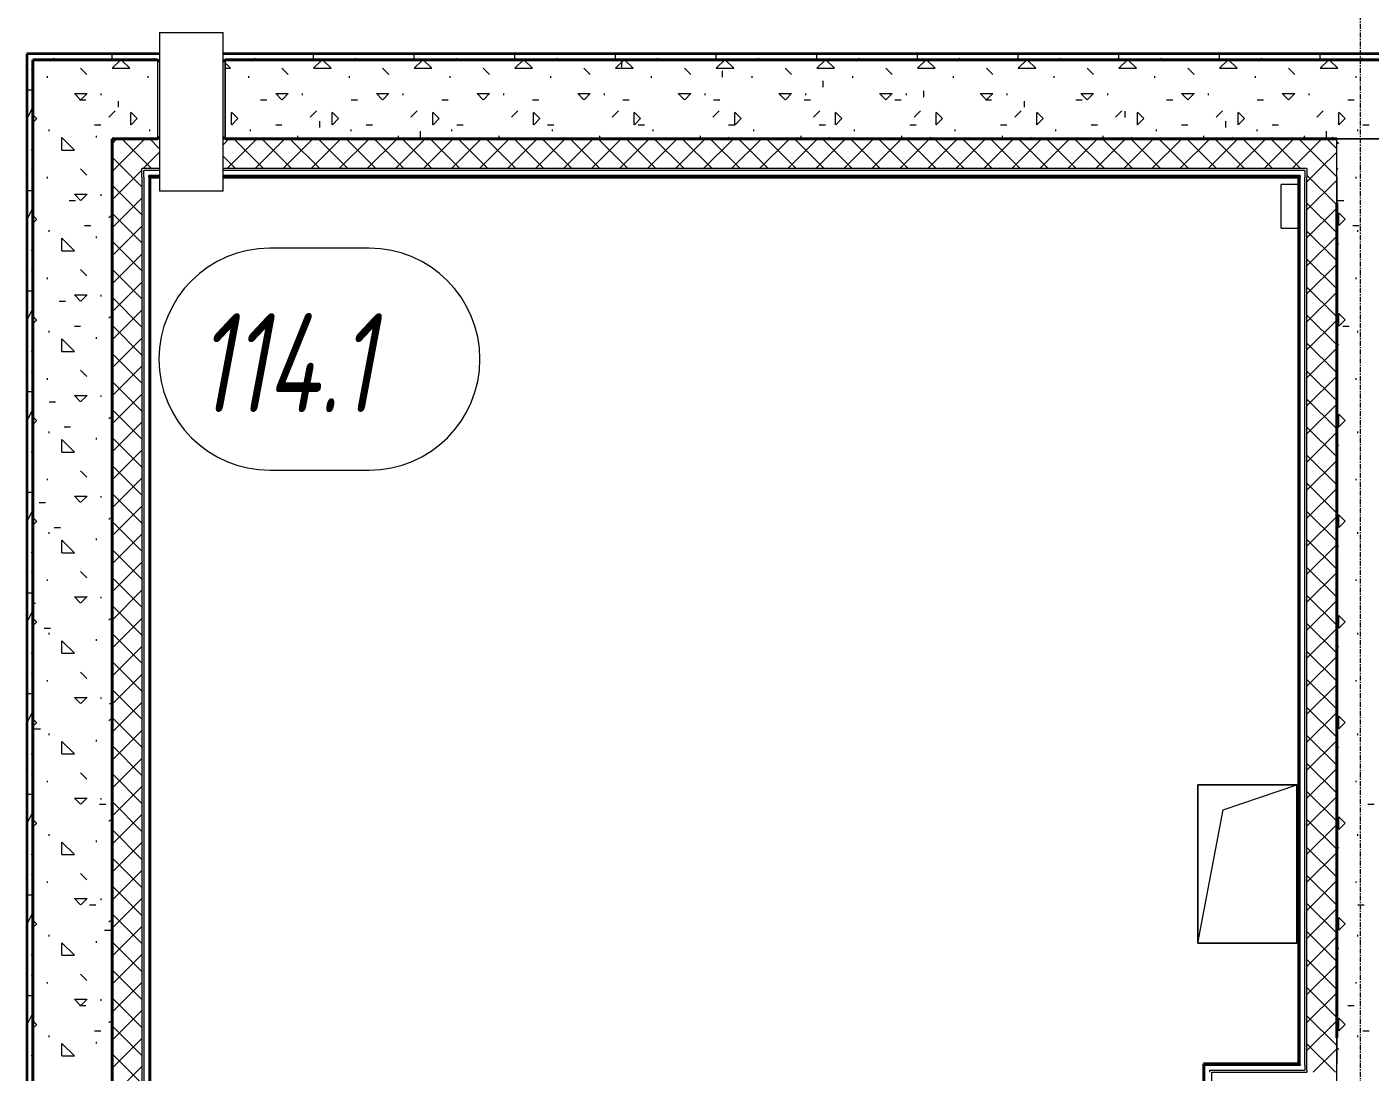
# Model space of a CAD drawing. Header units: millimetres. Extents: x -4948 to 42228, y -4856 to 69378.
# Drawn here: x 27344 to 30733, y 467 to 3105 of the extents above; entities that cross this region are included whole.
import ezdxf

# ---------------------------------------------------------------- set-up
doc = ezdxf.new("R2010")
doc.units = ezdxf.units.MM
doc.linetypes.add('Линия сетки', pattern=[22.225, 12.7, -3.175, 3.175, -3.175])
for name, color, linetype, lineweight in [('A-AREA-IDEN', 2, 'Continuous', 30), ('A-DETL', 90, 'Continuous', 9), ('A-FLOR', 192, 'Continuous', 13), ('A-GENM', 13, 'Continuous', 9), ('A-GLAZ', 151, 'Continuous', 13), ('A-PART', 2, 'Continuous', 9), ('A-WALL', 113, 'Continuous', 13), ('A-WALL-PATT', 111, 'Continuous', 13), ('I-WALL', 2, 'Continuous', 13), ('S-GRID', 1, 'Continuous', 30)]:
    doc.layers.add(name, color=color, linetype=linetype, lineweight=lineweight)
doc.styles.add('ISOCPEUR_B_I', font='', dxfattribs={"width": 0.7, "height": 250})
doc.styles.get('ISOCPEUR_B_I').set_extended_font_data('ISOCPEUR', italic=True, bold=True)

# ---------------------------------------------------------------- blocks, each defined once
blk = doc.blocks.new('27ELB-RD-AR-0000-BIM_rvt-1-1 этаж отм_ _0_000 лотки')
at = {"layer": 'A-AREA-IDEN', "color": 252, "lineweight": 9}
for p, q in [((28207.2, 2546.2), (27957.2, 2546.2)), ((27957.2, 1986.2), (28207.2, 1986.2))]:
    blk.add_line(p, q, dxfattribs=at)
for centre, start, end in [((27957.2, 2266.2), 90, 270), ((28207.2, 2266.2), 270, 90)]:
    blk.add_arc(centre, 280, start, end, dxfattribs=at)
at = {"layer": 'A-DETL', "color": 252}
for p, q in [((30362.4, 1128.7), (30548.7, 1192.2)), ((30298.7, 792.2), (30362.4, 1128.7))]:
    blk.add_line(p, q, dxfattribs=at)
at = {"layer": 'A-FLOR', "color": 252, "lineweight": 9}
for p, q in [((30298.7, 792.2), (30298.7, 1192.2)), ((30298.7, 1192.2), (30548.7, 1192.2)), ((30548.7, 1192.2), (30548.7, 792.2)), ((30548.7, 792.2), (30298.7, 792.2))]:
    blk.add_line(p, q, dxfattribs=at)
at = {"layer": 'A-GENM', "color": 252}
for p, q in [((27678.9, 3090.7), (27678.9, 2690.7)), ((27678.9, 3090.7), (27838.9, 3090.7)), ((27838.9, 2690.7), (27838.9, 3090.7)), ((27838.9, 2690.7), (27678.9, 2690.7)), ((30552.8, 2707.1), (30508.9, 2707.1)), ((30508.9, 2597.1), (30508.9, 2707.1)), ((30508.9, 2597.1), (30552.8, 2597.1))]:
    blk.add_line(p, q, dxfattribs=at)
at = {"layer": 'A-GLAZ', "color": 252, "lineweight": 9}
for p, q in [((27673.9, 3022.1), (27673.9, 2822.1)), ((27678.9, 3022.1), (27673.9, 3022.1)), ((27673.9, 3022.1), (27673.9, 2822.1)), ((27678.9, 3016.2), (27673.9, 3022.1)), ((27843.9, 3022.1), (27838.9, 3022.1)), ((27838.9, 3016.2), (27843.9, 3022.1)), ((27843.9, 3022.1), (27843.9, 2822.1)), ((27843.9, 2822.1), (27843.9, 3022.1)), ((27673.9, 2822.1), (27678.9, 2828)), ((27673.9, 2822.1), (27678.9, 2822.1)), ((27843.9, 2822.1), (27838.9, 2828)), ((27838.9, 2822.1), (27843.9, 2822.1))]:
    blk.add_line(p, q, dxfattribs=at)
at = {"layer": 'A-PART', "color": 252}
for p, q in [((30298.7, 1192.2), (30298.7, 792.2)), ((30548.7, 1192.2), (30298.7, 1192.2)), ((30548.7, 792.2), (30548.7, 1192.2)), ((30298.7, 792.2), (30548.7, 792.2))]:
    blk.add_line(p, q, dxfattribs=at)
at = {"layer": 'A-WALL', "color": 252, "lineweight": 9}
for p, q in [((30648.9, 2747.1), (30648.9, 2822.1)), ((30798.9, 2822.1), (30648.9, 2822.1)), ((30648.9, 2822.1), (30798.9, 2822.1)), ((27678.9, 2747.1), (27633.9, 2747.1)), ((27633.9, 2742.1), (27633.9, 2747.1)), ((30573.9, 2747.1), (27838.9, 2747.1)), ((30573.9, 2747.1), (30573.9, 2742.1)), ((30648.9, 2742.1), (30648.9, 2747.1)), ((27633.9, 2726), (27633.9, 2742.1)), ((27633.9, 2726), (27633.9, -433.9)), ((27678.9, 2742.1), (27638.9, 2742.1)), ((27638.9, 2729.6), (27638.9, 2742.1)), ((27638.9, 2726), (27638.9, 2729.6)), ((27638.9, 2726), (27638.9, -428.9)), ((27678.9, 2729.6), (27651.4, 2729.6)), ((27651.4, 2727.6), (27651.4, 2729.6)), ((27651.4, 2726), (27651.4, 2727.6)), ((27651.4, 2726), (27651.4, -416.4)), ((27678.9, 2727.6), (27653.4, 2727.6)), ((27653.4, 2726.8), (27653.4, 2727.6)), ((27653.4, 2726), (27653.4, 2726.8)), ((27653.4, 2726), (27653.4, -414.4)), ((27678.9, 2726.8), (27654.2, 2726.8)), ((27654.2, 2726), (27654.2, 2726.8)), ((27654.2, 2726), (27654.2, -413.6)), ((30568.9, 2742.1), (27838.9, 2742.1)), ((30556.4, 2729.6), (27838.9, 2729.6)), ((30554.4, 2727.6), (27838.9, 2727.6)), ((30553.6, 2726.8), (27838.9, 2726.8)), ((30553.6, 2726.8), (30553.6, 2726)), ((30553.6, 488.2), (30553.6, 2726)), ((30554.4, 2727.6), (30554.4, 2726.8)), ((30554.4, 2726.8), (30554.4, 2726)), ((30554.4, 488.2), (30554.4, 2726)), ((30556.4, 2729.6), (30556.4, 2727.6)), ((30556.4, 2727.6), (30556.4, 2726)), ((30556.4, 488.2), (30556.4, 2726)), ((30568.9, 2742.1), (30568.9, 2729.6)), ((30568.9, 2729.6), (30568.9, 2726)), ((30568.9, 488.2), (30568.9, 2726)), ((30573.9, 2742.1), (30573.9, 2726)), ((30573.9, 488.2), (30573.9, 2726)), ((30648.9, 2729.6), (30648.9, 2742.1)), ((30648.9, 2727.6), (30648.9, 2729.6)), ((30648.9, 2726.8), (30648.9, 2727.6)), ((30648.9, 2726), (30648.9, 2726.8)), ((30648.9, 2726), (30648.9, 2660.6)), ((30648.9, 2660.6), (30648.9, 2726)), ((30648.9, 553.6), (30648.9, 488.2)), ((30648.9, 488.2), (30648.9, 553.6)), ((30313.6, 488.2), (30312.8, 488.2)), ((30312.8, 488.2), (30312.8, 487.4)), ((30312.8, 487.4), (30313.6, 487.4)), ((30312.8, 487.4), (30312.8, 486.6)), ((30312.8, 486.6), (30312.8, 484.6)), ((30312.8, 484.6), (30312.8, 392.1)), ((30312.8, 484.6), (30314.4, 484.6)), ((30313.6, 487.4), (30313.6, 488.2)), ((30313.6, 487.4), (30553.6, 487.4)), ((30313.6, 486.6), (30313.6, 487.4)), ((30313.6, 486.6), (30314.4, 486.6)), ((30313.6, 392.1), (30313.6, 486.6)), ((30314.4, 486.6), (30314.4, 488.2)), ((30314.4, 486.6), (30554.4, 486.6)), ((30314.4, 484.6), (30314.4, 486.6)), ((30314.4, 392.1), (30314.4, 484.6)), ((30316.4, 484.6), (30556.4, 484.6)), ((30316.4, 472.1), (30316.4, 484.6)), ((30553.6, 488.2), (30553.6, 487.4)), ((30554.4, 487.4), (30554.4, 488.2)), ((30554.4, 487.4), (30554.4, 486.6)), ((30556.4, 486.6), (30556.4, 488.2)), ((30556.4, 486.6), (30556.4, 484.6)), ((30568.9, 484.6), (30568.9, 488.2)), ((30568.9, 484.6), (30568.9, 472.1)), ((30573.9, 472.1), (30573.9, 488.2)), ((30648.9, 487.4), (30648.9, 488.2)), ((30648.9, 486.6), (30648.9, 487.4)), ((30648.9, 484.6), (30648.9, 486.6)), ((30648.9, 472.1), (30648.9, 484.6)), ((30316.4, 392.1), (30316.4, 472.1)), ((30328.9, 472.1), (30568.9, 472.1)), ((30328.9, 467.1), (30328.9, 472.1)), ((30333.9, 467.1), (30573.9, 467.1)), ((30333.9, 392.1), (30333.9, 467.1)), ((30573.9, 472.1), (30573.9, 467.1)), ((30648.9, 467.1), (30648.9, 472.1)), ((30648.9, 392.1), (30648.9, 467.1))]:
    blk.add_line(p, q, dxfattribs=at)
at = {"layer": 'A-WALL-PATT', "color": 252, "linetype": 'Continuous', "lineweight": 9}
for p, q in [((27405.6, 3022.1), (27412.6, 3025.6)), ((27559, 3022.1), (27559, 3035.3)), ((27559, 3000.4), (27580.7, 3022.1)), ((27603.9, 3000.4), (27582.2, 3022.1)), ((27659.6, 3022.1), (27666.6, 3025.6)), ((27913.6, 3022.1), (27920.6, 3025.6)), ((28067, 3022.1), (28067, 3035.3)), ((28067, 3000.4), (28088.7, 3022.1)), ((28111.9, 3000.4), (28090.2, 3022.1)), ((28167.6, 3022.1), (28174.6, 3025.6)), ((28321, 3022.1), (28321, 3035.3)), ((28321, 3000.4), (28342.7, 3022.1)), ((28365.9, 3000.4), (28344.2, 3022.1)), ((28421.6, 3022.1), (28428.6, 3025.6)), ((28575, 3022.1), (28575, 3035.3)), ((28575, 3000.4), (28596.7, 3022.1)), ((28619.9, 3000.4), (28598.2, 3022.1)), ((28675.6, 3022.1), (28682.6, 3025.6)), ((28829, 3022.1), (28829, 3035.3)), ((28829, 3000.4), (28850.7, 3022.1)), ((28844.9, 3003.5), (28844.9, 3019.4)), ((28873.9, 3000.4), (28852.2, 3022.1)), ((28929.6, 3022.1), (28936.6, 3025.6)), ((29083, 3022.1), (29083, 3035.3)), ((29083, 3000.4), (29104.7, 3022.1)), ((29127.9, 3000.4), (29106.2, 3022.1)), ((29183.6, 3022.1), (29190.6, 3025.6)), ((29337, 3022.1), (29337, 3035.3)), ((29337, 3000.4), (29358.7, 3022.1)), ((29381.9, 3000.4), (29360.2, 3022.1)), ((29437.6, 3022.1), (29444.6, 3025.6)), ((29591, 3022.1), (29591, 3035.3)), ((29591, 3000.4), (29612.7, 3022.1)), ((29635.9, 3000.4), (29614.2, 3022.1)), ((29691.6, 3022.1), (29698.6, 3025.6)), ((29845, 3022.1), (29845, 3035.3)), ((29845, 3000.4), (29866.7, 3022.1)), ((29889.9, 3000.4), (29868.2, 3022.1)), ((29945.6, 3022.1), (29952.6, 3025.6)), ((30099, 3022.1), (30099, 3035.3)), ((30099, 3000.4), (30120.7, 3022.1)), ((30143.9, 3000.4), (30122.2, 3022.1)), ((30199.6, 3022.1), (30206.6, 3025.6)), ((30353, 3022.1), (30353, 3035.3)), ((30353, 3000.4), (30374.7, 3022.1)), ((30397.9, 3000.4), (30376.2, 3022.1)), ((30453.6, 3022.1), (30460.6, 3025.6)), ((30607, 3022.1), (30607, 3035.3)), ((30607, 3000.4), (30628.7, 3022.1)), ((30651.9, 3000.4), (30630.2, 3022.1)), ((30707.6, 3022.1), (30714.6, 3025.6)), ((27355.8, 2997.2), (27358.9, 2998.7)), ((27495.5, 2984.5), (27479.6, 3000.4)), ((27559, 3000.4), (27603.9, 3000.4)), ((27857.9, 3000.4), (27843.9, 3014.4)), ((27843.9, 3000.4), (27857.9, 3000.4)), ((28003.5, 2984.5), (27987.6, 3000.4)), ((28067, 3000.4), (28111.9, 3000.4)), ((28257.5, 2984.5), (28241.6, 3000.4)), ((28321, 3000.4), (28365.9, 3000.4)), ((28511.5, 2984.5), (28495.6, 3000.4)), ((28575, 3000.4), (28619.9, 3000.4)), ((28765.5, 2984.5), (28749.6, 3000.4)), ((28829, 3000.4), (28873.9, 3000.4)), ((29019.5, 2984.5), (29003.6, 3000.4)), ((29083, 3000.4), (29127.9, 3000.4)), ((29098.9, 2978.1), (29098.9, 2994)), ((29273.5, 2984.5), (29257.6, 3000.4)), ((29337, 3000.4), (29381.9, 3000.4)), ((29527.5, 2984.5), (29511.6, 3000.4)), ((29591, 3000.4), (29635.9, 3000.4)), ((29781.5, 2984.5), (29765.6, 3000.4)), ((29845, 3000.4), (29889.9, 3000.4)), ((30035.5, 2984.5), (30019.6, 3000.4)), ((30099, 3000.4), (30143.9, 3000.4)), ((30289.5, 2984.5), (30273.6, 3000.4)), ((30353, 3000.4), (30397.9, 3000.4)), ((30543.5, 2984.5), (30527.6, 3000.4)), ((30607, 3000.4), (30651.9, 3000.4)), ((27396.3, 2976.6), (27396.3, 2980.5)), ((27650.3, 2976.6), (27650.3, 2980.5)), ((27904.3, 2976.6), (27904.3, 2980.5)), ((28158.3, 2976.6), (28158.3, 2980.5)), ((28412.3, 2976.6), (28412.3, 2980.5)), ((28666.3, 2976.6), (28666.3, 2980.5)), ((28920.3, 2976.6), (28920.3, 2980.5)), ((29174.3, 2976.6), (29174.3, 2980.5)), ((29352.9, 2952.7), (29352.9, 2968.6)), ((29428.3, 2976.6), (29428.3, 2980.5)), ((29682.3, 2976.6), (29682.3, 2980.5)), ((29936.3, 2976.6), (29936.3, 2980.5)), ((30190.3, 2976.6), (30190.3, 2980.5)), ((30444.3, 2976.6), (30444.3, 2980.5)), ((30698.3, 2976.6), (30698.3, 2980.5)), ((27343.9, 2946.4), (27358.9, 2946.4)), ((27479.6, 2921), (27463.7, 2936.9)), ((27463.8, 2936.9), (27495.5, 2936.9)), ((27476.5, 2921), (27492.3, 2921)), ((27479.7, 2921.1), (27495.6, 2936.9)), ((27531.2, 2932.9), (27531.2, 2936.9)), ((27574.9, 2901.9), (27574.9, 2917.8)), ((27933.7, 2921), (27949.5, 2921)), ((27987.6, 2921), (27971.7, 2936.9)), ((27971.8, 2936.9), (28003.5, 2936.9)), ((27987.7, 2921.1), (28003.6, 2937)), ((28039.2, 2932.9), (28039.2, 2936.9)), ((28162.2, 2921), (28178.1, 2921)), ((28241.6, 2921), (28225.7, 2936.9)), ((28225.8, 2936.9), (28257.5, 2936.9)), ((28241.7, 2921.1), (28257.6, 2937)), ((28293.2, 2932.9), (28293.2, 2936.9)), ((28390.8, 2921), (28406.7, 2921)), ((28495.6, 2921), (28479.7, 2936.9)), ((28479.8, 2936.9), (28511.5, 2936.9)), ((28495.7, 2921.1), (28511.6, 2937)), ((28547.2, 2932.9), (28547.2, 2936.9)), ((28619.4, 2921), (28635.3, 2921)), ((28749.6, 2921), (28733.7, 2936.9)), ((28733.8, 2936.9), (28765.5, 2936.9)), ((28749.7, 2921.1), (28765.6, 2937)), ((28801.2, 2932.9), (28801.2, 2936.9)), ((28848, 2921), (28863.9, 2921)), ((29003.6, 2921), (28987.7, 2936.9)), ((28987.8, 2936.9), (29019.5, 2936.9)), ((29003.7, 2921.1), (29019.6, 2937)), ((29055.2, 2932.9), (29055.2, 2936.9)), ((29076.6, 2921), (29092.5, 2921)), ((29257.6, 2921), (29241.7, 2936.9)), ((29241.8, 2936.9), (29273.5, 2936.9)), ((29257.7, 2921.1), (29273.6, 2937)), ((29305.2, 2921), (29321.1, 2921)), ((29309.2, 2932.9), (29309.2, 2936.9)), ((29511.6, 2921), (29495.7, 2936.9)), ((29495.8, 2936.9), (29527.5, 2936.9)), ((29511.7, 2921.1), (29527.6, 2937)), ((29533.8, 2921), (29549.7, 2921)), ((29563.2, 2932.9), (29563.2, 2936.9)), ((29606.9, 2927.3), (29606.9, 2943.2)), ((29765.6, 2921), (29749.7, 2936.9)), ((29749.8, 2936.9), (29781.5, 2936.9)), ((29762.4, 2921), (29778.3, 2921)), ((29765.7, 2921.1), (29781.6, 2937)), ((29817.2, 2932.9), (29817.2, 2936.9)), ((29860.9, 2901.9), (29860.9, 2917.8)), ((29991, 2921), (30006.9, 2921)), ((30019.6, 2921), (30003.7, 2936.9)), ((30003.8, 2936.9), (30035.5, 2936.9)), ((30019.7, 2921.1), (30035.6, 2937)), ((30071.2, 2932.9), (30071.2, 2936.9)), ((30219.6, 2921), (30235.5, 2921)), ((30273.6, 2921), (30257.7, 2936.9)), ((30257.7, 2936.9), (30289.5, 2936.9)), ((30273.7, 2921.1), (30289.6, 2937)), ((30325.2, 2932.9), (30325.2, 2936.9)), ((30448.2, 2921), (30464.1, 2921)), ((30527.6, 2921), (30511.7, 2936.9)), ((30511.8, 2936.9), (30543.5, 2936.9)), ((30527.7, 2921.1), (30543.6, 2937)), ((30579.2, 2932.9), (30579.2, 2936.9)), ((30676.8, 2921), (30692.7, 2921)), ((27343.9, 2871.9), (27358.7, 2901.5)), ((27368.5, 2873.4), (27358.9, 2883)), ((27551.1, 2877.4), (27567, 2893.3)), ((27622.5, 2873.4), (27606.6, 2889.3)), ((27606.6, 2857.5), (27606.6, 2889.2)), ((27876.5, 2873.4), (27860.6, 2889.3)), ((27860.6, 2857.5), (27860.6, 2889.2)), ((28059.1, 2877.4), (28075, 2893.3)), ((28130.5, 2873.4), (28114.6, 2889.3)), ((28114.6, 2857.5), (28114.6, 2889.2)), ((28313.1, 2877.4), (28329, 2893.3)), ((28384.5, 2873.4), (28368.6, 2889.3)), ((28368.6, 2857.5), (28368.6, 2889.2)), ((28567.1, 2877.4), (28583, 2893.3)), ((28638.5, 2873.4), (28622.6, 2889.3)), ((28622.6, 2857.5), (28622.6, 2889.2)), ((28821.1, 2877.4), (28837, 2893.3)), ((28892.5, 2873.4), (28876.6, 2889.3)), ((28876.6, 2857.5), (28876.6, 2889.2)), ((29075.1, 2877.4), (29091, 2893.3)), ((29146.5, 2873.4), (29130.6, 2889.3)), ((29130.6, 2857.5), (29130.6, 2889.2)), ((29329.1, 2877.4), (29345, 2893.3)), ((29400.5, 2873.4), (29384.6, 2889.3)), ((29384.6, 2857.5), (29384.6, 2889.2)), ((29583.1, 2877.4), (29599, 2893.3)), ((29654.5, 2873.4), (29638.6, 2889.3)), ((29638.6, 2857.5), (29638.6, 2889.2)), ((29837.1, 2877.4), (29853, 2893.3)), ((29908.5, 2873.4), (29892.6, 2889.3)), ((29892.6, 2857.5), (29892.6, 2889.2)), ((30091.1, 2877.4), (30107, 2893.3)), ((30114.9, 2876.5), (30114.9, 2892.4)), ((30162.5, 2873.4), (30146.6, 2889.3)), ((30146.6, 2857.5), (30146.6, 2889.2)), ((30345.1, 2877.4), (30361, 2893.3)), ((30416.5, 2873.4), (30400.6, 2889.3)), ((30400.6, 2857.5), (30400.6, 2889.2)), ((30599.1, 2877.4), (30615, 2893.3)), ((30670.5, 2873.4), (30654.6, 2889.3)), ((30654.6, 2857.5), (30654.6, 2889.2)), ((27358.9, 2863.8), (27368.6, 2873.4)), ((27514.5, 2857.5), (27530.4, 2857.5)), ((27606.7, 2857.6), (27622.6, 2873.4)), ((27860.7, 2857.6), (27876.6, 2873.4)), ((27971.8, 2857.5), (27987.6, 2857.5)), ((28082.9, 2851.1), (28082.9, 2867)), ((28114.7, 2857.6), (28130.6, 2873.4)), ((28200.3, 2857.5), (28216.2, 2857.5)), ((28368.7, 2857.6), (28384.6, 2873.4)), ((28428.9, 2857.5), (28444.8, 2857.5)), ((28622.7, 2857.6), (28638.6, 2873.4)), ((28657.5, 2857.5), (28673.4, 2857.5)), ((28876.7, 2857.6), (28892.6, 2873.4)), ((28886.1, 2857.5), (28902, 2857.5)), ((29114.7, 2857.5), (29130.6, 2857.5)), ((29130.7, 2857.6), (29146.6, 2873.4)), ((29343.3, 2857.5), (29359.2, 2857.5)), ((29384.7, 2857.6), (29400.6, 2873.5)), ((29571.9, 2857.5), (29587.8, 2857.5)), ((29638.7, 2857.6), (29654.6, 2873.5)), ((29800.5, 2857.5), (29816.4, 2857.5)), ((29892.7, 2857.6), (29908.6, 2873.5)), ((30029.1, 2857.5), (30045, 2857.5)), ((30146.7, 2857.6), (30162.6, 2873.5)), ((30257.7, 2857.5), (30273.6, 2857.5)), ((30368.9, 2851.1), (30368.9, 2867)), ((30400.7, 2857.6), (30416.6, 2873.5)), ((30486.3, 2857.5), (30502.2, 2857.5)), ((30654.7, 2857.6), (30670.6, 2873.5)), ((30714.9, 2857.5), (30730.8, 2857.5)), ((27400.2, 2841.6), (27400.2, 2845.6)), ((27432, 2822.1), (27432, 2825.7)), ((27435.6, 2822.1), (27432, 2825.7)), ((27432, 2794), (27432, 2822.1)), ((27463.7, 2794), (27435.6, 2822.1)), ((27519.3, 2825.7), (27519.3, 2829.7)), ((27558.9, 2810.1), (27570.8, 2822.1)), ((27566.5, 2747.1), (27641.5, 2822.1)), ((27658.5, 2747.1), (27583.5, 2822.1)), ((27594.4, 2822.1), (27590.7, 2825.8)), ((27654.2, 2841.6), (27654.2, 2845.6)), ((27678.9, 2797.4), (27654.2, 2822.1)), ((27838.9, 2807.3), (27853.7, 2822.1)), ((27848.4, 2822.1), (27844.7, 2825.8)), ((27849.4, 2747.1), (27924.4, 2822.1)), ((27941.3, 2747.1), (27866.3, 2822.1)), ((27908.2, 2841.6), (27908.2, 2845.6)), ((27920.1, 2747.1), (27995.1, 2822.1)), ((28012, 2747.1), (27937, 2822.1)), ((27940, 2822.1), (27940, 2825.7)), ((27943.6, 2822.1), (27940, 2825.7)), ((27990.8, 2747.1), (28065.8, 2822.1)), ((28082.8, 2747.1), (28007.8, 2822.1)), ((28027.3, 2825.7), (28027.3, 2829.7)), ((28061.5, 2747.1), (28136.5, 2822.1)), ((28153.5, 2747.1), (28078.5, 2822.1)), ((28102.4, 2822.1), (28098.7, 2825.8)), ((28132.2, 2747.1), (28207.2, 2822.1)), ((28224.2, 2747.1), (28149.2, 2822.1)), ((28162.2, 2841.6), (28162.2, 2845.6)), ((28194, 2822.1), (28194, 2825.7)), ((28197.6, 2822.1), (28194, 2825.7)), ((28202.9, 2747.1), (28277.9, 2822.1)), ((28294.9, 2747.1), (28219.9, 2822.1)), ((28273.7, 2747.1), (28348.7, 2822.1)), ((28281.3, 2825.7), (28281.3, 2829.7)), ((28365.6, 2747.1), (28290.6, 2822.1)), ((28336.9, 2825.7), (28336.9, 2841.6)), ((28344.4, 2747.1), (28419.4, 2822.1)), ((28356.4, 2822.1), (28352.7, 2825.8)), ((28436.3, 2747.1), (28361.3, 2822.1)), ((28415.1, 2747.1), (28490.1, 2822.1)), ((28416.2, 2841.6), (28416.2, 2845.6)), ((28507, 2747.1), (28432, 2822.1)), ((28448, 2822.1), (28448, 2825.7)), ((28451.6, 2822.1), (28448, 2825.7)), ((28485.8, 2747.1), (28560.8, 2822.1)), ((28577.7, 2747.1), (28502.7, 2822.1)), ((28535.3, 2825.7), (28535.3, 2829.7)), ((28556.5, 2747.1), (28631.5, 2822.1)), ((28648.4, 2747.1), (28573.4, 2822.1)), ((28610.4, 2822.1), (28606.7, 2825.8)), ((28627.2, 2747.1), (28702.2, 2822.1)), ((28719.2, 2747.1), (28644.2, 2822.1)), ((28670.2, 2841.6), (28670.2, 2845.6)), ((28697.9, 2747.1), (28772.9, 2822.1)), ((28702, 2822.1), (28702, 2825.7)), ((28705.6, 2822.1), (28702, 2825.7)), ((28789.9, 2747.1), (28714.9, 2822.1)), ((28768.6, 2747.1), (28843.6, 2822.1)), ((28860.6, 2747.1), (28785.6, 2822.1)), ((28789.3, 2825.7), (28789.3, 2829.7)), ((28839.3, 2747.1), (28914.3, 2822.1)), ((28931.3, 2747.1), (28856.3, 2822.1)), ((28864.4, 2822.1), (28860.7, 2825.8)), ((28910, 2747.1), (28985, 2822.1)), ((28924.2, 2841.6), (28924.2, 2845.6)), ((29002, 2747.1), (28927, 2822.1)), ((28956, 2822.1), (28956, 2825.7)), ((28959.6, 2822.1), (28956, 2825.7)), ((28980.8, 2747.1), (29055.8, 2822.1)), ((29072.7, 2747.1), (28997.7, 2822.1)), ((29043.3, 2825.7), (29043.3, 2829.7)), ((29051.5, 2747.1), (29126.5, 2822.1)), ((29143.4, 2747.1), (29068.4, 2822.1)), ((29118.4, 2822.1), (29114.7, 2825.8)), ((29122.2, 2747.1), (29197.2, 2822.1)), ((29214.1, 2747.1), (29139.1, 2822.1)), ((29178.2, 2841.6), (29178.2, 2845.6)), ((29192.9, 2747.1), (29267.9, 2822.1)), ((29284.8, 2747.1), (29209.8, 2822.1)), ((29210, 2822.1), (29210, 2825.7)), ((29213.6, 2822.1), (29210, 2825.7)), ((29263.6, 2747.1), (29338.6, 2822.1)), ((29355.6, 2747.1), (29280.6, 2822.1)), ((29297.3, 2825.7), (29297.3, 2829.7)), ((29334.3, 2747.1), (29409.3, 2822.1)), ((29426.3, 2747.1), (29351.3, 2822.1)), ((29372.4, 2822.1), (29368.7, 2825.8)), ((29405, 2747.1), (29480, 2822.1)), ((29497, 2747.1), (29422, 2822.1)), ((29432.2, 2841.6), (29432.2, 2845.6)), ((29464, 2822.1), (29464, 2825.7)), ((29467.6, 2822.1), (29464, 2825.7)), ((29475.7, 2747.1), (29550.7, 2822.1)), ((29567.7, 2747.1), (29492.7, 2822.1)), ((29546.4, 2747.1), (29621.4, 2822.1)), ((29551.3, 2825.7), (29551.3, 2829.7)), ((29638.4, 2747.1), (29563.4, 2822.1)), ((29617.2, 2747.1), (29692.2, 2822.1)), ((29626.4, 2822.1), (29622.7, 2825.8)), ((29709.1, 2747.1), (29634.1, 2822.1)), ((29686.2, 2841.6), (29686.2, 2845.6)), ((29687.9, 2747.1), (29762.9, 2822.1)), ((29779.8, 2747.1), (29704.8, 2822.1)), ((29718, 2822.1), (29718, 2825.7)), ((29721.6, 2822.1), (29718, 2825.7)), ((29758.6, 2747.1), (29833.6, 2822.1)), ((29850.5, 2747.1), (29775.5, 2822.1)), ((29805.3, 2825.7), (29805.3, 2829.7)), ((29829.3, 2747.1), (29904.3, 2822.1)), ((29921.2, 2747.1), (29846.2, 2822.1)), ((29880.4, 2822.1), (29876.7, 2825.8)), ((29900, 2747.1), (29975, 2822.1)), ((29991.9, 2747.1), (29916.9, 2822.1)), ((29940.2, 2841.6), (29940.2, 2845.6)), ((29970.7, 2747.1), (30045.7, 2822.1)), ((29972, 2822.1), (29972, 2825.7)), ((29975.6, 2822.1), (29972, 2825.7)), ((30062.7, 2747.1), (29987.7, 2822.1)), ((30041.4, 2747.1), (30116.4, 2822.1)), ((30133.4, 2747.1), (30058.4, 2822.1)), ((30059.3, 2825.7), (30059.3, 2829.7)), ((30112.1, 2747.1), (30187.1, 2822.1)), ((30204.1, 2747.1), (30129.1, 2822.1)), ((30134.4, 2822.1), (30130.7, 2825.8)), ((30182.8, 2747.1), (30257.8, 2822.1)), ((30194.2, 2841.6), (30194.2, 2845.6)), ((30274.8, 2747.1), (30199.8, 2822.1)), ((30226, 2822.1), (30226, 2825.7)), ((30229.6, 2822.1), (30226, 2825.7)), ((30253.5, 2747.1), (30328.5, 2822.1)), ((30345.5, 2747.1), (30270.5, 2822.1)), ((30313.3, 2825.7), (30313.3, 2829.7)), ((30324.3, 2747.1), (30399.3, 2822.1)), ((30416.2, 2747.1), (30341.2, 2822.1)), ((30388.4, 2822.1), (30384.7, 2825.8)), ((30395, 2747.1), (30470, 2822.1)), ((30486.9, 2747.1), (30411.9, 2822.1)), ((30448.2, 2841.6), (30448.2, 2845.6)), ((30465.7, 2747.1), (30540.7, 2822.1)), ((30480, 2822.1), (30480, 2825.7)), ((30483.6, 2822.1), (30480, 2825.7)), ((30557.6, 2747.1), (30482.6, 2822.1)), ((30536.4, 2747.1), (30611.4, 2822.1)), ((30628.3, 2747.1), (30553.3, 2822.1)), ((30567.3, 2825.7), (30567.3, 2829.7)), ((30622.9, 2825.7), (30622.9, 2841.6)), ((30648.9, 2797.3), (30624.1, 2822.1)), ((30642.4, 2822.1), (30638.7, 2825.8)), ((30654.6, 2809.9), (30648.9, 2815.6)), ((30702.2, 2841.6), (30702.2, 2845.6)), ((27355.7, 2793.9), (27358.9, 2800.3)), ((27432, 2794), (27463.8, 2794)), ((27637.3, 2747.1), (27678.9, 2788.7)), ((30607.1, 2747.1), (30648.9, 2788.9)), ((27495.5, 2730.5), (27479.6, 2746.4)), ((27587.8, 2747.1), (27558.9, 2776)), ((27558.9, 2739.4), (27566.5, 2747.1)), ((27633.9, 2701), (27587.8, 2747.1)), ((27870.6, 2747.1), (27838.9, 2778.9)), ((30573.9, 2713.9), (30607.1, 2747.1)), ((30648.9, 2726.6), (30628.3, 2747.1)), ((30651.9, 2746.4), (30648.9, 2749.4)), ((30648.9, 2746.4), (30651.9, 2746.4)), ((27355.8, 2743.2), (27358.9, 2744.7)), ((27396.3, 2722.6), (27396.3, 2726.5)), ((27558.9, 2668.7), (27633.9, 2743.7)), ((30648.9, 2655.9), (30573.9, 2730.9)), ((30573.9, 2643.1), (30648.9, 2718.1)), ((30698.3, 2722.6), (30698.3, 2726.5)), ((27343.9, 2692.4), (27358.9, 2692.4)), ((27479.6, 2667), (27463.7, 2682.9)), ((27463.8, 2682.9), (27495.5, 2682.9)), ((27479.7, 2667.1), (27495.6, 2682.9)), ((27531.2, 2678.9), (27531.2, 2682.9)), ((27633.9, 2630.3), (27558.9, 2705.3)), ((27343.9, 2617.9), (27358.7, 2647.5)), ((27451, 2667), (27466.9, 2667)), ((27558.9, 2598), (27633.9, 2673)), ((30648.9, 2585.2), (30573.9, 2660.2)), ((30573.9, 2572.4), (30648.9, 2647.4)), ((30651.5, 2667), (30667.3, 2667)), ((27368.5, 2619.4), (27358.9, 2629)), ((27358.9, 2609.8), (27368.6, 2619.4)), ((27551.1, 2623.4), (27558.9, 2631.2)), ((27633.9, 2559.6), (27558.9, 2634.6)), ((30670.5, 2619.4), (30654.6, 2635.3)), ((30654.6, 2603.5), (30654.6, 2635.2)), ((30654.7, 2603.6), (30670.6, 2619.5)), ((27400.2, 2587.6), (27400.2, 2591.6)), ((27489.2, 2603.5), (27505, 2603.5)), ((27558.9, 2527.3), (27633.9, 2602.3)), ((30648.9, 2514.4), (30573.9, 2589.4)), ((30573.9, 2501.7), (30648.9, 2576.7)), ((30689.5, 2603.5), (30705.4, 2603.5)), ((30702.2, 2587.6), (30702.2, 2591.6)), ((27355.7, 2539.9), (27358.9, 2546.3)), ((27432, 2540), (27432, 2571.7)), ((27463.7, 2540), (27432, 2571.7)), ((27519.3, 2571.7), (27519.3, 2575.7)), ((27633.9, 2488.9), (27558.9, 2563.9)), ((30654.6, 2555.9), (30648.9, 2561.6)), ((27432, 2540), (27463.8, 2540)), ((27558.9, 2456.6), (27633.9, 2531.6)), ((30648.9, 2443.7), (30573.9, 2518.7)), ((27355.8, 2489.2), (27358.9, 2490.7)), ((27495.5, 2476.5), (27479.6, 2492.4)), ((27633.9, 2418.2), (27558.9, 2493.2)), ((30573.9, 2431), (30648.9, 2506)), ((30651.9, 2492.4), (30648.9, 2495.4)), ((30648.9, 2492.4), (30651.9, 2492.4)), ((27396.3, 2468.6), (27396.3, 2472.5)), ((27558.9, 2385.9), (27633.9, 2460.9)), ((30648.9, 2373), (30573.9, 2448)), ((30698.3, 2468.6), (30698.3, 2472.5)), ((27343.9, 2438.4), (27358.9, 2438.4)), ((27425.7, 2413), (27441.5, 2413)), ((27479.6, 2413), (27463.7, 2428.9)), ((27463.8, 2428.9), (27495.5, 2428.9)), ((27479.7, 2413.1), (27495.6, 2429)), ((27531.2, 2424.9), (27531.2, 2428.9)), ((27633.9, 2347.5), (27558.9, 2422.5)), ((27651.4, 2438.4), (27653.4, 2438.4)), ((30573.9, 2360.3), (30648.9, 2435.3)), ((27343.9, 2363.9), (27358.7, 2393.5)), ((27368.5, 2365.4), (27358.9, 2375)), ((27551.1, 2369.4), (27558.9, 2377.2)), ((27558.9, 2315.1), (27633.9, 2390.1)), ((30648.9, 2302.3), (30573.9, 2377.3)), ((30670.5, 2365.4), (30654.6, 2381.3)), ((30654.6, 2349.5), (30654.6, 2381.2)), ((27358.9, 2355.8), (27368.6, 2365.4)), ((27463.8, 2349.5), (27479.6, 2349.5)), ((27633.9, 2276.8), (27558.9, 2351.8)), ((30573.9, 2289.6), (30648.9, 2364.6)), ((30654.7, 2349.6), (30670.6, 2365.5)), ((30664.2, 2349.5), (30680, 2349.5)), ((27400.2, 2333.6), (27400.2, 2337.6)), ((27432, 2286), (27432, 2317.7)), ((27463.7, 2286), (27432, 2317.7)), ((27519.3, 2317.7), (27519.3, 2321.7)), ((27558.9, 2244.4), (27633.9, 2319.4)), ((27653.4, 2313.3), (27651.4, 2316.8)), ((30648.9, 2231.6), (30573.9, 2306.6)), ((30654.6, 2301.9), (30648.9, 2307.6)), ((30702.2, 2333.6), (30702.2, 2337.6)), ((27355.7, 2285.9), (27358.9, 2292.3)), ((27432, 2286), (27463.8, 2286)), ((27633.9, 2206), (27558.9, 2281)), ((30573.9, 2218.9), (30648.9, 2293.9)), ((27495.5, 2222.5), (27479.6, 2238.4)), ((27558.9, 2173.7), (27633.9, 2248.7)), ((30651.9, 2238.4), (30648.9, 2241.4)), ((30648.9, 2238.4), (30651.9, 2238.4)), ((27355.8, 2235.2), (27358.9, 2236.7)), ((27396.3, 2214.6), (27396.3, 2218.5)), ((27633.9, 2135.3), (27558.9, 2210.3)), ((30648.9, 2160.9), (30573.9, 2235.9)), ((30573.9, 2148.2), (30648.9, 2223.2)), ((30698.3, 2214.6), (30698.3, 2218.5)), ((27343.9, 2184.4), (27358.9, 2184.4)), ((27479.6, 2159), (27463.7, 2174.9)), ((27463.8, 2174.9), (27495.5, 2174.9)), ((27479.7, 2159.1), (27495.6, 2175)), ((27531.2, 2170.9), (27531.2, 2174.9)), ((27558.9, 2103), (27633.9, 2178)), ((27343.9, 2109.9), (27358.7, 2139.5)), ((27400.2, 2159), (27416.1, 2159)), ((27633.9, 2064.6), (27558.9, 2139.6)), ((30648.9, 2090.2), (30573.9, 2165.2)), ((30573.9, 2077.5), (30648.9, 2152.5)), ((27368.5, 2111.4), (27358.9, 2121)), ((27358.9, 2101.8), (27368.6, 2111.4)), ((27551.1, 2115.4), (27558.9, 2123.2)), ((27558.9, 2032.3), (27633.9, 2107.3)), ((30670.5, 2111.4), (30654.6, 2127.3)), ((30654.6, 2095.5), (30654.6, 2127.2)), ((30654.7, 2095.6), (30670.6, 2111.5)), ((27400.2, 2079.6), (27400.2, 2083.6)), ((27438.3, 2095.5), (27454.2, 2095.5)), ((27519.3, 2063.7), (27519.3, 2067.7)), ((27633.9, 1993.9), (27558.9, 2068.9)), ((30648.9, 2019.5), (30573.9, 2094.5)), ((30573.9, 2006.7), (30648.9, 2081.7)), ((30648.9, 2095.5), (30654.6, 2095.5)), ((30702.2, 2079.6), (30702.2, 2083.6)), ((27355.7, 2031.9), (27358.9, 2038.3)), ((27432, 2032), (27432, 2063.7)), ((27463.7, 2032), (27432, 2063.7)), ((27558.9, 1961.6), (27633.9, 2036.6)), ((30654.6, 2047.9), (30648.9, 2053.6)), ((27432, 2032), (27463.8, 2032)), ((30648.9, 1948.8), (30573.9, 2023.8)), ((30573.9, 1936), (30648.9, 2011)), ((27355.8, 1981.2), (27358.9, 1982.7)), ((27495.5, 1968.5), (27479.6, 1984.4)), ((27633.9, 1923.2), (27558.9, 1998.2)), ((27558.9, 1890.9), (27633.9, 1965.9)), ((30651.9, 1984.4), (30648.9, 1987.4)), ((30648.9, 1984.4), (30651.9, 1984.4)), ((27396.3, 1960.6), (27396.3, 1964.5)), ((30648.9, 1878.1), (30573.9, 1953.1)), ((30573.9, 1865.3), (30648.9, 1940.3)), ((30698.3, 1960.6), (30698.3, 1964.5)), ((27343.9, 1930.4), (27358.9, 1930.4)), ((27374.8, 1905), (27390.7, 1905)), ((27479.6, 1905), (27463.7, 1920.9)), ((27463.8, 1920.9), (27495.5, 1920.9)), ((27479.7, 1905.1), (27495.6, 1921)), ((27531.2, 1916.9), (27531.2, 1920.9)), ((27633.9, 1852.5), (27558.9, 1927.5)), ((27343.9, 1855.9), (27358.7, 1885.5)), ((27368.5, 1857.4), (27358.9, 1867)), ((27551.1, 1861.4), (27558.9, 1869.2)), ((27558.9, 1820.2), (27633.9, 1895.2)), ((30648.9, 1807.3), (30573.9, 1882.3)), ((30573.9, 1794.6), (30648.9, 1869.6)), ((30670.5, 1857.4), (30654.6, 1873.3)), ((30654.6, 1841.5), (30654.6, 1873.2)), ((27358.9, 1847.8), (27368.6, 1857.4)), ((27413, 1841.5), (27428.8, 1841.5)), ((27633.9, 1781.8), (27558.9, 1856.8)), ((30654.7, 1841.6), (30670.6, 1857.5)), ((27400.2, 1825.6), (27400.2, 1829.6)), ((27432, 1778), (27432, 1809.7)), ((27463.7, 1778), (27432, 1809.7)), ((27519.3, 1809.7), (27519.3, 1813.7)), ((27558.9, 1749.5), (27633.9, 1824.5)), ((27651.4, 1828.8), (27653.4, 1828.8)), ((30648.9, 1736.6), (30573.9, 1811.6)), ((30573.9, 1723.9), (30648.9, 1798.9)), ((30654.6, 1793.9), (30648.9, 1799.6)), ((30702.2, 1825.6), (30702.2, 1829.6)), ((27355.7, 1777.9), (27358.9, 1784.3)), ((27432, 1778), (27463.8, 1778)), ((27633.9, 1711.1), (27558.9, 1786.1)), ((27355.8, 1727.2), (27358.9, 1728.7)), ((27495.5, 1714.5), (27479.6, 1730.4)), ((27558.9, 1678.8), (27633.9, 1753.8)), ((30648.9, 1665.9), (30573.9, 1740.9)), ((30651.9, 1730.4), (30648.9, 1733.4)), ((30648.9, 1730.4), (30651.9, 1730.4)), ((27396.3, 1706.6), (27396.3, 1710.5)), ((27633.9, 1640.4), (27558.9, 1715.4)), ((30573.9, 1653.2), (30648.9, 1728.2)), ((30698.3, 1706.6), (30698.3, 1710.5)), ((27343.9, 1676.4), (27358.9, 1676.4)), ((27479.6, 1651), (27463.7, 1666.9)), ((27463.8, 1666.9), (27495.5, 1666.9)), ((27479.7, 1651.1), (27495.6, 1667)), ((27531.2, 1662.9), (27531.2, 1666.9)), ((27558.9, 1608), (27633.9, 1683)), ((30648.9, 1595.2), (30573.9, 1670.2)), ((27343.9, 1601.9), (27358.7, 1631.5)), ((27358.9, 1651), (27365.3, 1651)), ((27633.9, 1569.7), (27558.9, 1644.7)), ((30573.9, 1582.5), (30648.9, 1657.5)), ((27368.5, 1603.4), (27358.9, 1613)), ((27358.9, 1593.8), (27368.6, 1603.4)), ((27551.1, 1607.4), (27558.9, 1615.2)), ((27558.9, 1537.3), (27633.9, 1612.3)), ((30648.9, 1524.5), (30573.9, 1599.5)), ((30670.5, 1603.4), (30654.6, 1619.3)), ((30654.6, 1587.5), (30654.6, 1619.2)), ((30654.7, 1587.6), (30670.6, 1603.5)), ((27387.5, 1587.5), (27403.4, 1587.5)), ((27400.2, 1571.6), (27400.2, 1575.6)), ((27519.3, 1555.7), (27519.3, 1559.7)), ((27633.9, 1498.9), (27558.9, 1573.9)), ((30573.9, 1511.8), (30648.9, 1586.8)), ((30702.2, 1571.6), (30702.2, 1575.6)), ((27355.7, 1523.9), (27358.9, 1530.3)), ((27432, 1524), (27432, 1555.7)), ((27463.7, 1524), (27432, 1555.7)), ((27558.9, 1466.6), (27633.9, 1541.6)), ((30648.9, 1453.8), (30573.9, 1528.8)), ((30654.6, 1539.9), (30648.9, 1545.6)), ((27432, 1524), (27463.8, 1524)), ((27633.9, 1428.2), (27558.9, 1503.2)), ((30573.9, 1441.1), (30648.9, 1516.1)), ((27355.8, 1473.2), (27358.9, 1474.7)), ((27495.5, 1460.5), (27479.6, 1476.4)), ((27558.9, 1395.9), (27633.9, 1470.9)), ((30648.9, 1383.1), (30573.9, 1458.1)), ((30651.9, 1476.4), (30648.9, 1479.4)), ((30648.9, 1476.4), (30651.9, 1476.4)), ((27396.3, 1452.6), (27396.3, 1456.5)), ((27633.9, 1357.5), (27558.9, 1432.5)), ((30573.9, 1370.3), (30648.9, 1445.3)), ((30698.3, 1452.6), (30698.3, 1456.5)), ((27343.9, 1422.4), (27358.9, 1422.4)), ((27479.6, 1397), (27463.7, 1412.9)), ((27463.8, 1412.9), (27495.5, 1412.9)), ((27479.7, 1397.1), (27495.6, 1413)), ((27531.2, 1408.9), (27531.2, 1412.9)), ((27552.7, 1397), (27558.9, 1397)), ((27558.9, 1325.2), (27633.9, 1400.2)), ((27343.9, 1347.9), (27358.7, 1377.5)), ((27368.5, 1349.4), (27358.9, 1359)), ((27551.1, 1353.4), (27558.9, 1361.2)), ((27633.9, 1286.8), (27558.9, 1361.8)), ((30648.9, 1312.4), (30573.9, 1387.4)), ((30573.9, 1299.6), (30648.9, 1374.6)), ((30670.5, 1349.4), (30654.6, 1365.3)), ((30654.6, 1333.5), (30654.6, 1365.2)), ((27358.9, 1339.8), (27368.6, 1349.5)), ((27362.2, 1333.5), (27378, 1333.5)), ((27558.9, 1254.5), (27633.9, 1329.5)), ((30654.7, 1333.6), (30670.6, 1349.5)), ((27400.2, 1317.6), (27400.2, 1321.6)), ((27432, 1270), (27432, 1301.7)), ((27463.7, 1270), (27432, 1301.7)), ((27519.3, 1301.7), (27519.3, 1305.7)), ((27633.9, 1216.1), (27558.9, 1291.1)), ((30648.9, 1241.7), (30573.9, 1316.7)), ((30573.9, 1228.9), (30648.9, 1303.9)), ((30654.6, 1285.9), (30648.9, 1291.6)), ((30702.2, 1317.6), (30702.2, 1321.6)), ((27355.7, 1269.9), (27358.9, 1276.3)), ((27432, 1270), (27463.8, 1270)), ((27558.9, 1183.8), (27633.9, 1258.8)), ((27355.8, 1219.2), (27358.9, 1220.7)), ((27495.5, 1206.5), (27479.6, 1222.4)), ((27633.9, 1145.4), (27558.9, 1220.4)), ((30648.9, 1170.9), (30573.9, 1245.9)), ((30573.9, 1158.2), (30648.9, 1233.2)), ((30651.9, 1222.4), (30648.9, 1225.4)), ((30648.9, 1222.4), (30651.9, 1222.4)), ((27396.3, 1198.6), (27396.3, 1202.5)), ((27558.9, 1113.1), (27633.9, 1188.1)), ((30698.3, 1198.6), (30698.3, 1202.5)), ((27343.9, 1168.4), (27358.9, 1168.4)), ((27479.6, 1143), (27463.7, 1158.9)), ((27463.8, 1158.9), (27495.5, 1158.9)), ((27479.7, 1143.1), (27495.6, 1159)), ((27531.2, 1154.9), (27531.2, 1158.9)), ((30648.9, 1100.2), (30573.9, 1175.2)), ((30573.9, 1087.5), (30648.9, 1162.5)), ((27343.9, 1093.9), (27358.7, 1123.5)), ((27527.2, 1143), (27543.1, 1143)), ((27633.9, 1074.7), (27558.9, 1149.7)), ((30727.7, 1143), (30743.5, 1143)), ((27368.5, 1095.4), (27358.9, 1105)), ((27358.9, 1085.8), (27368.6, 1095.5)), ((27551.1, 1099.4), (27558.9, 1107.2)), ((27558.9, 1042.4), (27633.9, 1117.4)), ((30648.9, 1029.5), (30573.9, 1104.5)), ((30573.9, 1016.8), (30648.9, 1091.8)), ((30670.5, 1095.4), (30654.6, 1111.3)), ((30654.6, 1079.5), (30654.6, 1111.2)), ((30654.7, 1079.6), (30670.6, 1095.5)), ((27400.2, 1063.6), (27400.2, 1067.6)), ((27519.3, 1047.7), (27519.3, 1051.7)), ((27633.9, 1004), (27558.9, 1079)), ((30702.2, 1063.6), (30702.2, 1067.6)), ((27355.7, 1015.9), (27358.9, 1022.3)), ((27432, 1016), (27432, 1047.7)), ((27463.7, 1016), (27432, 1047.7)), ((27558.9, 971.6), (27633.9, 1046.6)), ((30648.9, 958.8), (30573.9, 1033.8)), ((30573.9, 946.1), (30648.9, 1021.1)), ((30654.6, 1031.9), (30648.9, 1037.6)), ((27432, 1016), (27463.8, 1016)), ((27633.9, 933.3), (27558.9, 1008.3)), ((27651.4, 1016), (27653.4, 1016)), ((27355.8, 965.2), (27358.9, 966.7)), ((27495.5, 952.5), (27479.6, 968.4)), ((27558.9, 900.9), (27633.9, 975.9)), ((30648.9, 888.1), (30573.9, 963.1)), ((30573.9, 875.4), (30648.9, 950.4)), ((30651.9, 968.4), (30648.9, 971.4)), ((30648.9, 968.4), (30651.9, 968.4)), ((27396.3, 944.6), (27396.3, 948.5)), ((27633.9, 862.5), (27558.9, 937.5)), ((30698.3, 944.6), (30698.3, 948.5)), ((27343.9, 914.4), (27358.9, 914.4)), ((27479.6, 889), (27463.7, 904.9)), ((27463.8, 904.9), (27495.5, 904.9)), ((27479.7, 889.1), (27495.6, 905)), ((27501.8, 889), (27517.7, 889)), ((27531.2, 900.9), (27531.2, 904.9)), ((27558.9, 830.2), (27633.9, 905.2)), ((30648.9, 817.4), (30573.9, 892.4)), ((30702.2, 889), (30718.1, 889)), ((27343.9, 839.9), (27358.7, 869.5)), ((27368.5, 841.4), (27358.9, 851)), ((27551.1, 845.4), (27558.9, 853.2)), ((27633.9, 791.8), (27558.9, 866.8)), ((30573.9, 804.7), (30648.9, 879.7)), ((30670.5, 841.4), (30654.6, 857.3)), ((30654.6, 825.5), (30654.6, 857.2)), ((27358.9, 831.8), (27368.6, 841.5)), ((27400.2, 809.6), (27400.2, 813.6)), ((27540, 825.5), (27555.8, 825.5)), ((27558.9, 759.5), (27633.9, 834.5)), ((30648.9, 746.7), (30573.9, 821.7)), ((30654.7, 825.6), (30670.6, 841.5)), ((30702.2, 809.6), (30702.2, 813.6)), ((27432, 762), (27432, 793.7)), ((27463.7, 762), (27432, 793.7)), ((27519.3, 793.7), (27519.3, 797.7)), ((27633.9, 721.1), (27558.9, 796.1)), ((30573.9, 734), (30648.9, 809)), ((30654.6, 777.9), (30648.9, 783.6)), ((27355.7, 761.9), (27358.9, 768.3)), ((27432, 762), (27463.8, 762)), ((27558.9, 688.8), (27633.9, 763.8)), ((30648.9, 676), (30573.9, 751)), ((27355.8, 711.2), (27358.9, 712.7)), ((27495.5, 698.5), (27479.6, 714.4)), ((27633.9, 650.4), (27558.9, 725.4)), ((30573.9, 663.2), (30648.9, 738.2)), ((30651.9, 714.4), (30648.9, 717.4)), ((30648.9, 714.4), (30651.9, 714.4)), ((27396.3, 690.6), (27396.3, 694.5)), ((27558.9, 618.1), (27633.9, 693.1)), ((30648.9, 605.3), (30573.9, 680.3)), ((30698.3, 690.6), (30698.3, 694.5)), ((27343.9, 660.4), (27358.9, 660.4)), ((27479.6, 635), (27463.7, 650.9)), ((27463.8, 650.9), (27495.5, 650.9)), ((27479.7, 635.1), (27495.6, 651)), ((27531.2, 646.9), (27531.2, 650.9)), ((27633.9, 579.7), (27558.9, 654.7)), ((30573.9, 592.5), (30648.9, 667.5)), ((27343.9, 585.9), (27358.7, 615.5)), ((27476.5, 635), (27492.3, 635)), ((27558.9, 547.4), (27633.9, 622.4)), ((30676.8, 635), (30692.7, 635)), ((27368.5, 587.4), (27358.9, 597)), ((27358.9, 577.8), (27368.6, 587.5)), ((27551.1, 591.4), (27558.9, 599.2)), ((27633.9, 509), (27558.9, 584)), ((30648.9, 534.5), (30573.9, 609.5)), ((30573.9, 521.8), (30648.9, 596.8)), ((30670.5, 587.4), (30654.6, 603.3)), ((30654.6, 571.5), (30654.6, 603.2)), ((30654.7, 571.6), (30670.6, 587.5)), ((27400.2, 555.6), (27400.2, 559.6)), ((27514.5, 571.5), (27530.4, 571.5)), ((27519.3, 539.7), (27519.3, 543.7)), ((27558.9, 476.7), (27633.9, 551.7)), ((30702.2, 555.6), (30702.2, 559.6)), ((30714.9, 571.5), (30730.8, 571.5)), ((27355.7, 507.9), (27358.9, 514.3)), ((27432, 508), (27432, 539.7)), ((27463.7, 508), (27432, 539.7)), ((27633.9, 438.3), (27558.9, 513.3)), ((30645.6, 467.1), (30573.9, 538.8)), ((30589.8, 467.1), (30648.9, 526.1)), ((30654.6, 523.9), (30648.9, 529.6)), ((27432, 508), (27463.8, 508)), ((27558.9, 406), (27633.9, 481)), ((30574.9, 467.1), (30573.9, 468.1))]:
    blk.add_line(p, q, dxfattribs=at)
at = {"layer": 'I-WALL', "color": 252, "lineweight": 35}
for p, q in [((27343.9, 3037.1), (27343.9, -508)), ((27358.9, 3037.1), (27343.9, 3037.1)), ((27658.9, 3037.1), (27358.9, 3037.1)), ((27358.9, -508), (27358.9, 3022.1)), ((27673.9, 3022.1), (27358.9, 3022.1)), ((27358.9, 3022.1), (27358.9, 2822.1)), ((27358.9, 3022.1), (27658.9, 3022.1)), ((27678.9, 3037.1), (27658.9, 3037.1)), ((27658.9, 3022.1), (27673.9, 3022.1)), ((30908.9, 3037.1), (27838.9, 3037.1)), ((27843.9, 3022.1), (30903.9, 3022.1)), ((30903.9, 3022.1), (27843.9, 3022.1)), ((27358.9, 2822.1), (27358.9, -508)), ((27673.9, 2822.1), (27558.9, 2822.1)), ((27558.9, 2822.1), (27558.9, 2747.1)), ((27558.9, -508), (27558.9, 2822.1)), ((27558.9, 2822.1), (27673.9, 2822.1)), ((30648.9, 2822.1), (27843.9, 2822.1)), ((27843.9, 2822.1), (30648.9, 2822.1)), ((27558.9, 2747.1), (27558.9, 2726)), ((27558.9, 2726), (27558.9, -508.9)), ((27655, 2726), (27678.9, 2726)), ((27655, -412.8), (27655, 2726)), ((27838.9, 2726), (30552.8, 2726)), ((30552.8, 2726), (30552.8, 488.2)), ((30648.9, 2660.6), (30648.9, 2648.1)), ((30648.9, 553.6), (30648.9, 2660.6)), ((30648.9, 2648.1), (30648.9, 2646.1)), ((30648.9, 2646.1), (30648.9, 2645.3)), ((30648.9, 2645.3), (30648.9, 2644.5)), ((30648.9, 2644.5), (30648.9, 2626.8)), ((30648.9, 2626.8), (30648.9, 2614.3)), ((30648.9, 2614.3), (30648.9, 2612.3)), ((30648.9, 2612.3), (30648.9, 2611.5)), ((30648.9, 2611.5), (30648.9, 2610.7)), ((30648.9, 2610.7), (30648.9, 569.7)), ((30648.9, 569.7), (30648.9, 568.9)), ((30648.9, 568.9), (30648.9, 568.1)), ((30648.9, 568.1), (30648.9, 566.1)), ((30648.9, 566.1), (30648.9, 553.6)), ((30552.8, 488.2), (30312.8, 488.2)), ((30312.8, 488.2), (30312.8, 392.1))]:
    blk.add_line(p, q, dxfattribs=at)
at = {"layer": 'A-AREA-IDEN', "color": 252, "style": 'ISOCPEUR_B_I', "width": 0.7}
blk.add_text('114.1', height=250, dxfattribs=at).set_placement((27773.8, 2132.3))
blk = doc.blocks.new('27ELB-RD-KR2-0000-BIM_rvt-1-1 этаж отм_ _0_000 лотки')
at = {"layer": 'S-GRID', "color": 252, "linetype": 'Линия сетки', "lineweight": 9}
blk.add_line((30708.9, -4856.4), (30708.9, 68377.9), dxfattribs=at)

msp = doc.modelspace()

# ---------------------------------------------------------------- block references
at = {"lineweight": 5}
for name in ['27ELB-RD-KR2-0000-BIM_rvt-1-1 этаж отм_ _0_000 лотки', '27ELB-RD-AR-0000-BIM_rvt-1-1 этаж отм_ _0_000 лотки']:
    msp.add_blockref(name, (0, 0), dxfattribs=at)

doc.saveas('drawing.dxf')
